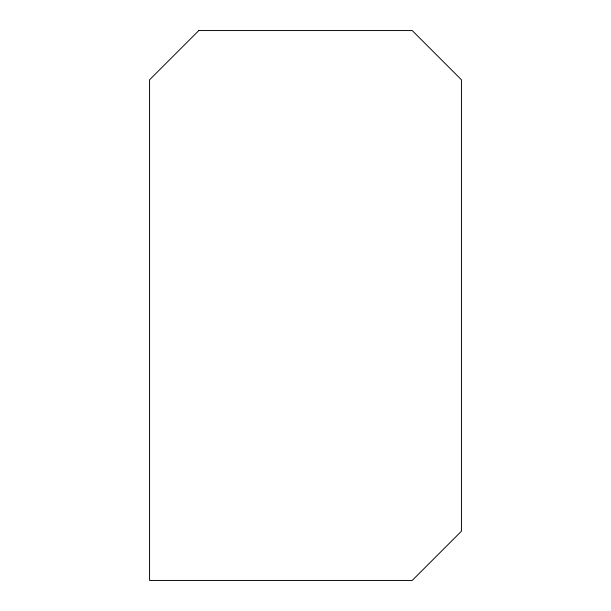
<?xml version="1.0" encoding="UTF-8"?>
<svg xmlns="http://www.w3.org/2000/svg" width="611" height="611" viewBox="0 0 611 611"><rect width="100%" height="100%" fill="white"/><g stroke="black" fill="none" stroke-linecap="round" stroke-linejoin="round"><path stroke-width="0.92" d="M198.804 30.55L149.558 79.797L149.558 580.45L412.196 580.45L461.442 531.203L461.442 79.797L412.196 30.55L198.804 30.55"/></g></svg>
